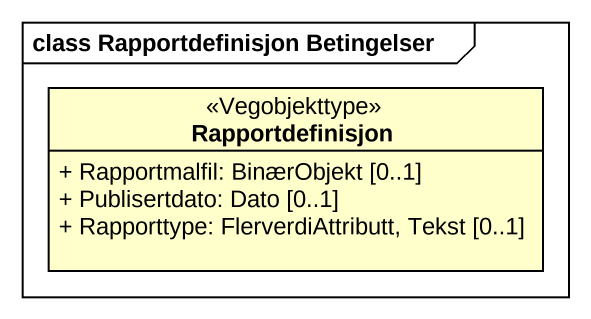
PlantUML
@startuml
mainframe class Rapportdefinisjon Betingelser
hide circle
hide empty members
skinparam classAttributeIconSize 0
class Rapportdefinisjon <<Vegobjekttype>> {
  + Rapportmalfil: BinærObjekt [0..1]
  + Publisertdato: Dato [0..1]
  + Rapporttype: FlerverdiAttributt, Tekst [0..1]
}
@enduml
